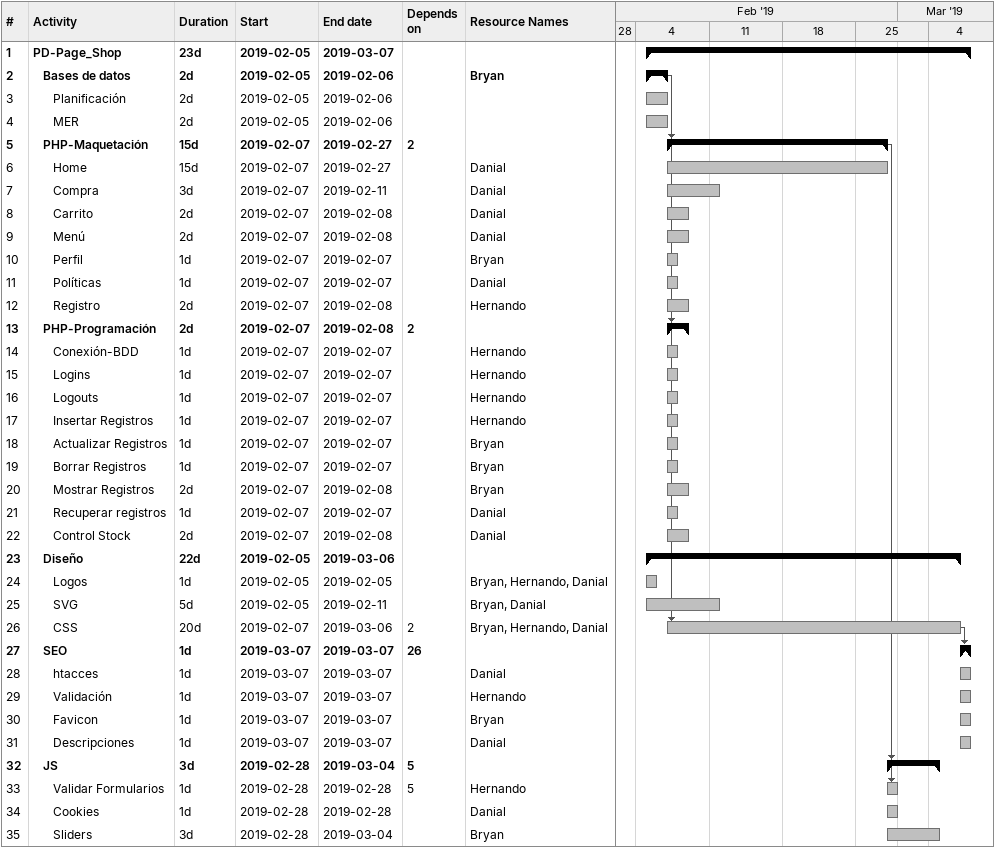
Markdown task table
| ID | Level | Task | Duration | Start | Finish | Predecessors | Resources |
|---|---|---|---|---|---|---|---|
| 1 | 1 | **PD-Page_Shop** | 23d | 2019-02-05 | 2019-03-07 |  |  |
| 2 | 2 | **Bases de datos** | 2d | 2019-02-05 | 2019-02-06 |  | Bryan |
| 3 | 3 | Planificación | 2d | 2019-02-05 | 2019-02-06 |  |  |
| 4 | 3 | MER | 2d | 2019-02-05 | 2019-02-06 |  |  |
| 5 | 2 | **PHP-Maquetación** | 15d | 2019-02-07 | 2019-02-27 | 2 |  |
| 6 | 3 | Home | 15d | 2019-02-07 | 2019-02-27 |  | Danial |
| 7 | 3 | Compra | 3d | 2019-02-07 | 2019-02-11 |  | Danial |
| 8 | 3 | Carrito | 2d | 2019-02-07 | 2019-02-08 |  | Danial |
| 9 | 3 | Menú | 2d | 2019-02-07 | 2019-02-08 |  | Danial |
| 10 | 3 | Perfil | 1d | 2019-02-07 | 2019-02-07 |  | Bryan |
| 11 | 3 | Políticas | 1d | 2019-02-07 | 2019-02-07 |  | Danial |
| 12 | 3 | Registro | 2d | 2019-02-07 | 2019-02-08 |  | Hernando |
| 13 | 2 | **PHP-Programación** | 2d | 2019-02-07 | 2019-02-08 | 2 |  |
| 14 | 3 | Conexión-BDD | 1d | 2019-02-07 | 2019-02-07 |  | Hernando |
| 15 | 3 | Logins | 1d | 2019-02-07 | 2019-02-07 |  | Hernando |
| 16 | 3 | Logouts | 1d | 2019-02-07 | 2019-02-07 |  | Hernando |
| 17 | 3 | Insertar Registros | 1d | 2019-02-07 | 2019-02-07 |  | Hernando |
| 18 | 3 | Actualizar Registros | 1d | 2019-02-07 | 2019-02-07 |  | Bryan |
| 19 | 3 | Borrar Registros | 1d | 2019-02-07 | 2019-02-07 |  | Bryan |
| 20 | 3 | Mostrar Registros | 2d | 2019-02-07 | 2019-02-08 |  | Bryan |
| 21 | 3 | Recuperar registros | 1d | 2019-02-07 | 2019-02-07 |  | Danial |
| 22 | 3 | Control Stock | 2d | 2019-02-07 | 2019-02-08 |  | Danial |
| 23 | 2 | **Diseño** | 22d | 2019-02-05 | 2019-03-06 |  |  |
| 24 | 3 | Logos | 1d | 2019-02-05 | 2019-02-05 |  | Bryan, Hernando, Danial |
| 25 | 3 | SVG | 5d | 2019-02-05 | 2019-02-11 |  | Bryan, Danial |
| 26 | 3 | CSS | 20d | 2019-02-07 | 2019-03-06 | 2 | Bryan, Hernando, Danial |
| 27 | 2 | **SEO** | 1d | 2019-03-07 | 2019-03-07 | 26 |  |
| 28 | 3 | htacces | 1d | 2019-03-07 | 2019-03-07 |  | Danial |
| 29 | 3 | Validación | 1d | 2019-03-07 | 2019-03-07 |  | Hernando |
| 30 | 3 | Favicon | 1d | 2019-03-07 | 2019-03-07 |  | Bryan |
| 31 | 3 | Descripciones | 1d | 2019-03-07 | 2019-03-07 |  | Danial |
| 32 | 2 | **JS** | 3d | 2019-02-28 | 2019-03-04 | 5 |  |
| 33 | 3 | Validar Formularios | 1d | 2019-02-28 | 2019-02-28 | 5 | Hernando |
| 34 | 3 | Cookies | 1d | 2019-02-28 | 2019-02-28 |  | Danial |
| 35 | 3 | Sliders | 3d | 2019-02-28 | 2019-03-04 |  | Bryan |
